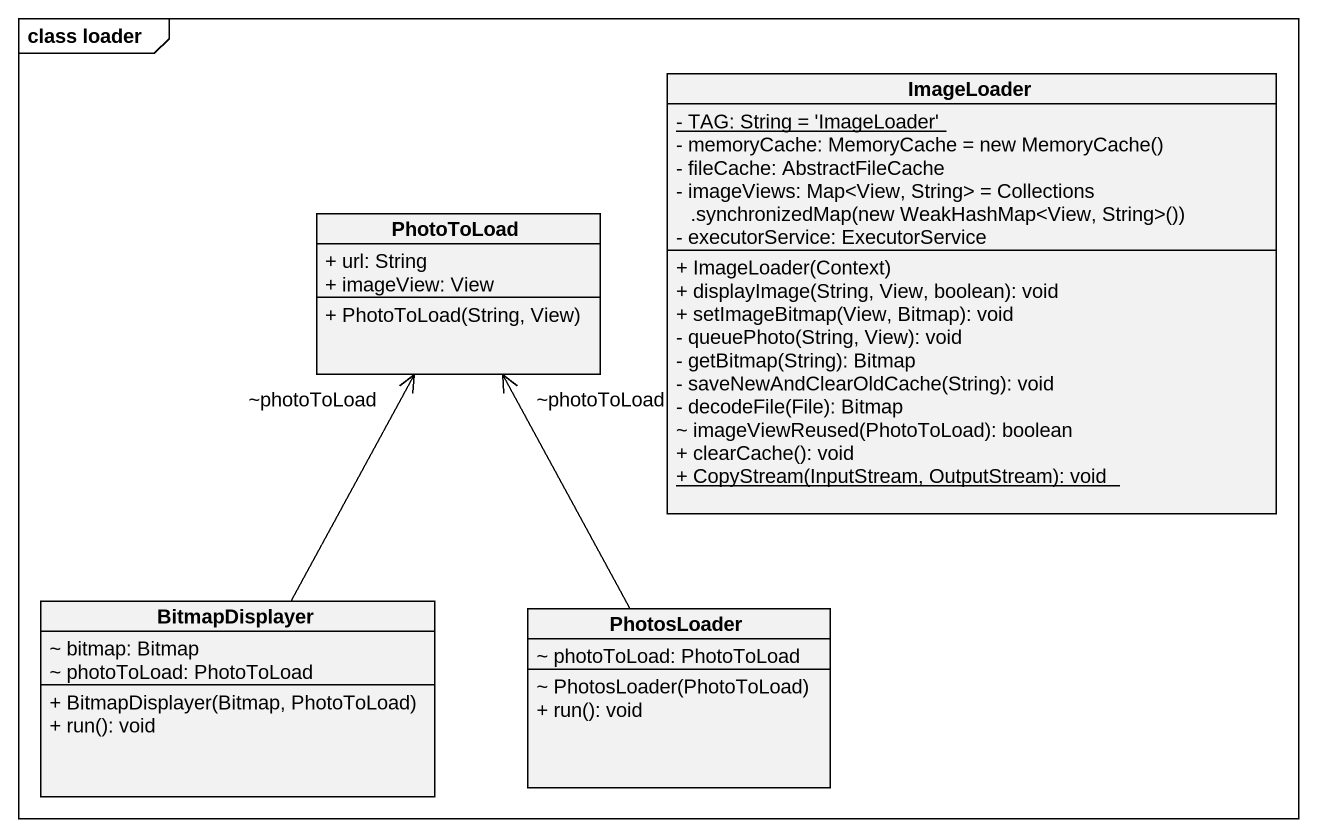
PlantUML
@startuml
mainframe class loader
hide circle
hide empty members
skinparam classAttributeIconSize 0
class ImageLoader {
  {static} - TAG: String = 'ImageLoader'
  {field} - memoryCache: MemoryCache = new MemoryCache()
  - fileCache: AbstractFileCache
  {field} - imageViews: Map<View, String> = Collections .synchronizedMap(new WeakHashMap<View, String>())
  - executorService: ExecutorService
  + ImageLoader(Context)
  + displayImage(String, View, boolean): void
  + setImageBitmap(View, Bitmap): void
  - queuePhoto(String, View): void
  - getBitmap(String): Bitmap
  - saveNewAndClearOldCache(String): void
  - decodeFile(File): Bitmap
  ~ imageViewReused(PhotoToLoad): boolean
  + clearCache(): void
  {static} + CopyStream(InputStream, OutputStream): void
}
class PhotoToLoad {
  + url: String
  + imageView: View
  + PhotoToLoad(String, View)
}
class BitmapDisplayer {
  ~ bitmap: Bitmap
  ~ photoToLoad: PhotoToLoad
  + BitmapDisplayer(Bitmap, PhotoToLoad)
  + run(): void
}
class PhotosLoader {
  ~ photoToLoad: PhotoToLoad
  ~ PhotosLoader(PhotoToLoad)
  + run(): void
}
BitmapDisplayer -up-> "~photoToLoad" PhotoToLoad
PhotosLoader -up-> "~photoToLoad" PhotoToLoad
@enduml
